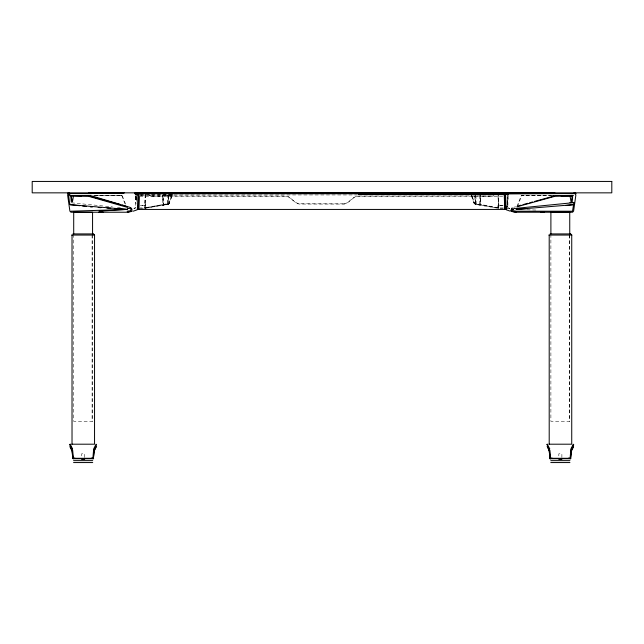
<?xml version="1.0" encoding="UTF-8"?>
<svg xmlns="http://www.w3.org/2000/svg" width="644" height="644" viewBox="0 0 644 644"><rect width="100%" height="100%" fill="white"/><g stroke="black" fill="none" stroke-linecap="round" stroke-linejoin="round"><path stroke-width="0.48" stroke-dasharray="3.22 2.42" d="M84.662 457.498L84.67 453.811L81.603 453.811L81.611 457.498M561.882 457.498L561.89 453.811L558.823 453.811L558.831 457.498M135.659 196.557L135.546 207.803L133.823 208.487L135.602 208.487L133.823 208.487L135.844 207.497M140.183 208.278L145.52 208.205L167.987 204.317L169.308 202.981L172.375 194.874L162.586 195.14L163.584 205.082L163.632 195.43L162.586 195.14L162.843 205.211L169.018 203.778L172.254 195.237M479.852 195.43L479.627 205.034L480.271 204.776L480.577 195.47L480.649 205.211M507.142 203.254L507.271 196.396M172.89 193.345L171.956 196.114L172.334 194.955L168.358 195.551L168.639 196.235L171.513 196.243M471.239 195.237L473.839 202.973L475.497 204.317L497.965 208.205C500.621 206.322 496.902 198.247 498.247 195.076M172.375 194.874L138.774 195.132L145.238 195.076L144.739 207.424L144.82 208.278L145.23 203.729L145.52 208.205L145.705 205.822L145.206 205.508L140.279 205.235M168.639 196.235L168.39 203.826L169.702 202.788M503.31 207.948L498.488 207.98L480.295 204.365L479.901 205.082L480.577 195.47M135.94 196.46L136.6 200.904L136.77 195.961M145.238 194.407L144.82 205.734L145.705 205.822M145.544 194.496L145.15 206.209M136.576 201.266L136.745 196.67M167.601 195.502L162.908 195.47L163.222 204.776L169.034 203.77L167.287 204.132L167.601 195.502L168.358 195.551L167.987 204.317L145.15 208.254M502.723 196.235L480.867 196.219L480.907 195.14M167.939 204.019L168.317 195.502M507.231 206.861L508.237 195.599L507.086 206.193L507.641 207.497L509.67 208.487L506.095 208.487M494.487 194.569L492.604 196.17L357.122 196.251L354.248 197.37L346.971 203.214L343.968 204.068L298.961 204.035L296.087 202.916L288.81 197.072L285.807 196.219L150.857 196.162L148.997 194.77M150.857 196.162L149.65 195.035M171.473 195.06L169.356 202.675L168.02 203.617L145.093 207.73M517.502 206.458L521.721 195.486L551.031 195.551M139.772 196.235L162.618 196.219L162.908 195.47M516.891 206.619L521.318 195.47L524.498 195.269M503.206 205.235L497.78 205.822C498.859 215.056 497.949 193.53 497.941 194.496M479.893 205.074L480.295 204.365M475.884 195.502L476.198 204.132L475.425 204.076L475.127 195.551L475.546 204.019L474.451 203.77L473.783 202.788M162.618 196.219L162.586 195.14M498.335 208.254L475.497 204.317L474.177 202.981L471.971 196.243L474.845 196.235L475.127 195.551M145.206 205.508L139.812 205.742M167.987 204.317L169.034 203.77L167.287 204.132M343.968 204.068C349.193 202.908 351.946 197.386 357.122 196.09L492.628 195.961M474.845 196.235L475.095 203.826L474.451 203.77L480.271 204.776M513.679 207.304L515.578 206.74M163.222 204.776L163.592 205.074L163.19 204.365L144.997 207.98L140.175 207.948M144.755 208.133L145.254 208.093M94.418 195.551L122.167 195.47L126.602 206.619M168.744 195.18L172.101 195.124L167.843 195.132M93.984 195.567L122.167 195.47L93.702 195.269M168.639 195.132L171.385 195.124M120.863 195.269L121.692 195.269M140.239 194.939L357.444 194.939M551.803 195.269L521.793 195.269M503.31 208.278L498.665 208.278L498.255 203.729L498.343 206.209M170.7 194.866L171.658 194.874M140.118 194.891L168.366 194.955M150.889 195.969L285.767 196.05L288.786 196.903L296.103 202.683L298.969 203.794L344.532 203.834M502.674 205.742L498.287 205.508M551.514 195.575L521.721 195.486M526.953 209.759L537.845 210.105M498.239 208.093L498.73 208.133M71.548 202.812L104.481 206.12M105.479 206.217L112.467 206.917M117.458 207.424L120.452 207.722M506.973 208.189L509.67 208.487L507.939 207.803L507.061 206.233M475.546 204.019L476.198 204.132M498.392 207.73L475.465 203.617L474.129 202.675L472.277 196.018M497.78 205.822L498.665 205.734L498.255 194.407M474.451 203.77L475.626 204.341M163.19 204.365L163.584 205.082M121.772 195.486L125.991 206.458M470.603 193.345L471.529 196.114M135.337 196.533L136.005 204.043M136.303 196.283L136.6 200.904M135.763 196.557L136.037 202.184M507.826 196.557L507.939 207.803M569.747 234.923L569.747 421.369L550.894 421.369L550.894 234.923M569.272 234.923L569.272 421.369M92.567 234.923L92.567 421.369L73.706 421.369L73.706 234.923M92.092 234.923L92.092 421.369"/><path stroke-width="0.97" d="M138.235 208.68L138.726 209.445L504.759 209.429L505.25 207.618M138.235 208.608L138.718 209.437L138.726 208.616M504.63 205.983L504.743 209.437L505.25 208.608M554.878 192.854L508.156 192.878L507.416 194.963L505.806 193.055L471.489 193.16C470.957 192.17 469.967 193.965 471.4 193.345M96.544 444.738L94.177 449.448L93.38 458.286L94.362 450.711L96.375 446.574M573.764 444.738L571.397 449.448L570.6 458.286L571.582 450.711L573.595 446.574M135.28 193.908L135.16 192.959L134.894 193.772M139.185 196.517L138.742 209.445L138.726 193.015L504.759 193.015L504.759 209.429L504.904 207.618M137.349 209.59L137.373 208.865M138.726 209.075L138.235 209.083L138.758 208.68M138.452 204.905L138.323 208.278M137.566 192.838L138.041 193.667L137.389 208.825M135.755 193.417L135.329 192.878L136.069 194.963L137.349 193.965L137.067 192.838L135.16 192.959M93.638 449.367L92.889 458.295L73.384 458.295L72.683 450.365M570.858 449.367L570.109 458.295L550.604 458.295L549.904 450.365M576.082 193.57L575.301 193.522L575.237 194.625L575.897 194.85L573.595 211.127L572.556 212.23L516.005 212.23L511.916 211.465L510.644 210.129M572.186 202.144L572.685 196.219L572.001 195.977L555.144 196.235L517.052 206.772M570.882 453.199L570.954 452.466M506.104 208.753L505.516 193.264L504.63 194.174L505.162 208.278L505.105 207.448M72.941 456.596L73.384 458.737M550.081 455.743L550.604 458.737M507.416 194.963L507.826 194.351C507.013 193.538 508.937 192.443 507.818 193.208M93.694 448.892L96.045 444.199M573.257 444.231L570.914 448.892M573.836 203.11L572.5 211.216L516.367 211.216L512.141 210.483L511.376 209.26M136.874 192.846L135.594 194.601L135.329 192.878M93.871 451.122L95.964 447.025M571.091 451.122L573.184 447.025M507.738 193.417L508.156 192.878L506.426 192.838M511.481 208.793L512.213 207.875M69.89 446.574L71.903 450.711L72.885 458.286L72.144 449.681L69.745 444.746L70.22 444.199L72.571 448.892M547.11 446.574C550.467 449.303 550.539 470.273 549.453 450.679C548.39 447.097 544.454 439.087 549.791 448.892M69.729 444.738L70.22 444.199M136.737 194.778L135.401 194.512L136.802 193.989L136.625 193.111M72.619 458.286L73.062 458.737L93.203 458.737L93.654 458.286L92.889 458.737L93.155 458.286L91.368 458.142M549.839 458.286L550.282 458.737L570.423 458.737L570.874 458.286L570.109 458.737L570.375 458.286L568.588 458.142M69.946 194.375L67.588 194.85L69.898 211.127L70.929 212.23L127.48 212.23L132.382 210.886M130.499 210.781L132.109 209.26L129.806 207.304L90.989 195.687L68.658 195.583L69.496 202.369M133.163 211.208L137.18 209.815M137.937 195.382L138.806 195.076M74.905 458.142L73.11 458.286M552.117 458.142L550.33 458.286M518.211 205.951L521.085 205.154M523 204.623L527.79 203.295M529.706 202.763L532.572 201.975M534.488 201.443L553.639 196.13M136.367 194.44L135.594 194.601L136.802 193.989L136.069 194.407L136.874 193.216L137.929 193.095L138.001 193.675L137.969 193.264M127.48 212.23L131.569 211.465M569.916 202.651L571.614 202.353M127.118 211.216L129.863 210.838M138.235 209.139L138.718 209.437M552.504 195.687L573.562 195.317M565.69 205.508L573.426 204.671L516.053 209.413L526.792 208.712M573.941 202.61L513.815 208.576M172.093 193.345L172.906 193.272L172.6 192.846M505.749 193.997L505.548 193.071L506.136 193.965M67.403 193.57L91.416 193.635M99.039 211.216L127.432 209.413L70.067 204.671L69.657 203.11M507.81 194.689L508.317 194.657M130.482 209.219L130.925 209.195M68.006 192.862L69.544 192.862M70.985 211.216L127.432 209.413L114.745 208.584M573.941 192.862L575.478 192.862M504.896 209.091L504.735 208.753M560.892 195.857L572.315 195.953L571.075 201.934L569.932 195.551M137.695 192.854L172.64 192.854M507.915 193.208L552.375 192.886M507.899 193.925L575.301 193.522M88.614 192.854L124.276 192.878M138.726 193.788L504.759 193.747M358.442 194.625L504.236 194.625L504.759 209.437L504.759 208.914M560.884 195.543L568.757 195.535M72.917 233.917L92.873 233.917M550.105 233.917L570.061 233.917M71.717 235.06L94.555 235.06L94.547 444.199L71.717 444.199M548.897 235.06L571.735 235.06L571.735 444.199L548.897 444.199M81.611 459.341L84.662 459.341M558.831 459.341L561.874 459.341M73.561 460.645L92.712 460.645M550.781 460.645L569.932 460.645M73.553 462.561L92.72 462.561M550.773 462.561L569.94 462.561M74.728 195.535L81.619 195.543M506.152 193.087L507.424 194.407L506.868 193.111L506.683 193.989C508.671 196.396 508.011 191.501 508.205 193.908M91.11 192.886L123.712 193.12M505.162 192.846L505.798 192.854M81.643 195.84L71.234 195.575L73.553 195.551L72.41 201.934L71.17 195.953M512.56 209.195L513.598 209.356L512.149 209.091M98.146 207.497L101.076 207.69M106.928 208.076L110.84 208.326M127.44 208.423L129.669 208.576M507.126 194.44L508.084 194.512L506.683 193.989M504.759 209.091L505.25 209.139M137.349 193.965L137.888 193.828L137.679 193.055M70.067 204.671L79.735 205.718M82.633 206.032L86.497 206.45M90.369 206.869L92.301 207.078M511.916 211.465L516.005 212.23M89.846 196.13L120.484 204.623M122.4 205.154L125.274 205.951M572.25 195.575L571.614 195.374L571.808 195.808M504.679 195.076L505.548 195.382M506.305 209.815L510.322 211.208M138.041 193.667L138.854 194.174M127.448 207.392L88.341 196.235L71.484 195.977L70.8 196.219L71.299 202.144M135.667 194.351L136.069 194.963M547.521 447.025L549.614 451.122M70.309 447.025L72.394 451.122M130.829 207.698L131.046 208.141M547.44 444.199L546.949 444.738M570.375 458.286L570.423 458.737M93.155 458.286L93.203 458.737M138.565 208.769L138.581 208.608M68.184 193.522L68.256 194.625M506.112 208.865L506.136 209.59M506.023 206.008L506.087 208.084M569.747 233.917L569.747 212.23L550.894 212.23L550.894 233.917M549.203 235.06L549.203 444.199M92.567 233.917L92.567 212.23L73.706 212.23L73.706 233.917M72.023 235.06L72.023 444.199M544.349 212.198L540.509 212.23L544.349 212.198M611.8 181.439L32.2 181.439L32.2 192.846L611.8 192.846L611.8 181.439M102.984 212.23L99.136 212.198L102.984 212.23M571.735 235.06L570.536 233.917L571.735 235.06M94.555 235.06L93.348 233.917L94.547 235.06"/></g></svg>
